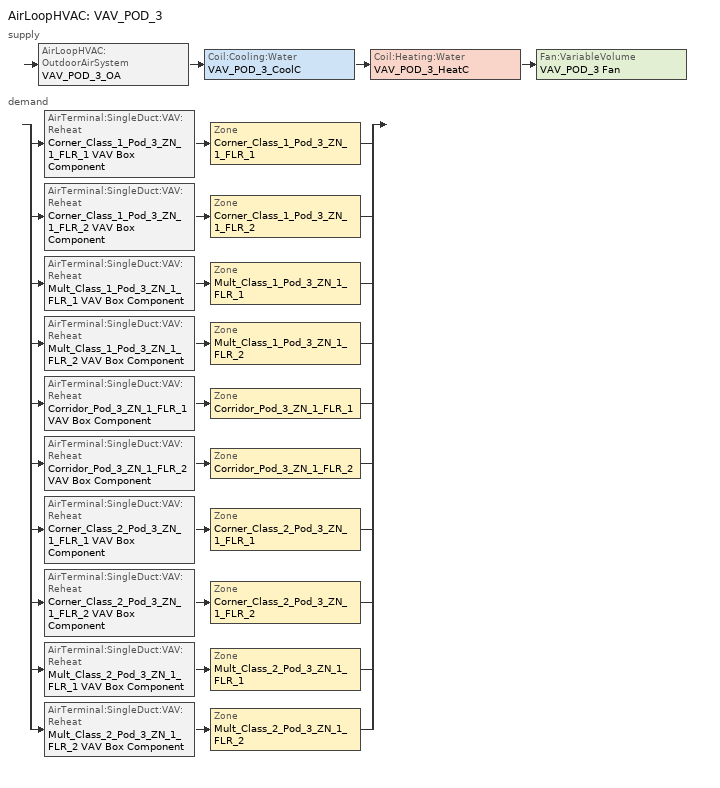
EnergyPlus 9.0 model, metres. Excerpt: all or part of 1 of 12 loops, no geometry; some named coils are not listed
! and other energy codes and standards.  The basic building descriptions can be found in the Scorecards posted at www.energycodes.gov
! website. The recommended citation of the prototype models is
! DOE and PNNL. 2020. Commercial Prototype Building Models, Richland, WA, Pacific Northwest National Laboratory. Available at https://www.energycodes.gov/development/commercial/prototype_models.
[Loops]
AirLoopHVAC 'VAV_POD_3'
 supply: AirLoopHVAC:OutdoorAirSystem 'VAV_POD_3_OA' > Coil:Cooling:Water 'VAV_POD_3_CoolC' > Coil:Heating:Water 'VAV_POD_3_HeatC' > Fan:VariableVolume 'VAV_POD_3 Fan'
 demand: split
  | AirTerminal:SingleDuct:VAV:Reheat 'Corner_Class_1_Pod_3_ZN_1_FLR_1 VAV Box Component' > Zone 'Corner_Class_1_Pod_3_ZN_1_FLR_1'
  | AirTerminal:SingleDuct:VAV:Reheat 'Corner_Class_1_Pod_3_ZN_1_FLR_2 VAV Box Component' > Zone 'Corner_Class_1_Pod_3_ZN_1_FLR_2'
  | AirTerminal:SingleDuct:VAV:Reheat 'Mult_Class_1_Pod_3_ZN_1_FLR_1 VAV Box Component' > Zone 'Mult_Class_1_Pod_3_ZN_1_FLR_1'
  | AirTerminal:SingleDuct:VAV:Reheat 'Mult_Class_1_Pod_3_ZN_1_FLR_2 VAV Box Component' > Zone 'Mult_Class_1_Pod_3_ZN_1_FLR_2'
  | AirTerminal:SingleDuct:VAV:Reheat 'Corridor_Pod_3_ZN_1_FLR_1 VAV Box Component' > Zone 'Corridor_Pod_3_ZN_1_FLR_1'
  | AirTerminal:SingleDuct:VAV:Reheat 'Corridor_Pod_3_ZN_1_FLR_2 VAV Box Component' > Zone 'Corridor_Pod_3_ZN_1_FLR_2'
  | AirTerminal:SingleDuct:VAV:Reheat 'Corner_Class_2_Pod_3_ZN_1_FLR_1 VAV Box Component' > Zone 'Corner_Class_2_Pod_3_ZN_1_FLR_1'
  | AirTerminal:SingleDuct:VAV:Reheat 'Corner_Class_2_Pod_3_ZN_1_FLR_2 VAV Box Component' > Zone 'Corner_Class_2_Pod_3_ZN_1_FLR_2'
  | AirTerminal:SingleDuct:VAV:Reheat 'Mult_Class_2_Pod_3_ZN_1_FLR_1 VAV Box Component' > Zone 'Mult_Class_2_Pod_3_ZN_1_FLR_1'
  | AirTerminal:SingleDuct:VAV:Reheat 'Mult_Class_2_Pod_3_ZN_1_FLR_2 VAV Box Component' > Zone 'Mult_Class_2_Pod_3_ZN_1_FLR_2'
[Sizing:Zone] Zone Cooling Design Supply Air Temperature Input Method=SupplyAirTemperature; Zone Cooling Design Supply Air Temperature {C}=12.8; Zone Heating Design Supply Air Temperature Input Method=SupplyAirTemperature; Zone Heating Design Supply Air Temperature {C}=40; Zone Cooling Design Supply Air Humidity Ratio {kgWater/kgDryAir}=0.0085; Zone Heating Design Supply Air Humidity Ratio {kgWater/kgDryAir}=0.008; Cooling Design Air Flow Method=DesignDay; Cooling Design Air Flow Rate {m3/s}=0; Cooling Minimum Air Flow {m3/s}=0; Cooling Minimum Air Flow Fraction=0; Heating Design Air Flow Method=DesignDay; Heating Design Air Flow Rate {m3/s}=0; Design Specification Zone Air Distribution Object=VAV_Zone_AirDistribution
Name | Design Specification Outdoor Air Object
Corner_Class_1_Pod_3_ZN_1_FLR_1 | SZ DSOA Corner_Class_1_Pod_3_ZN_1_FLR_1
Corner_Class_1_Pod_3_ZN_1_FLR_2 | SZ DSOA Corner_Class_1_Pod_3_ZN_1_FLR_2
Mult_Class_1_Pod_3_ZN_1_FLR_1 | SZ DSOA Mult_Class_1_Pod_3_ZN_1_FLR_1
Mult_Class_1_Pod_3_ZN_1_FLR_2 | SZ DSOA Mult_Class_1_Pod_3_ZN_1_FLR_2
Corridor_Pod_3_ZN_1_FLR_1 | SZ DSOA Corridor_Pod_3_ZN_1_FLR_1
Corridor_Pod_3_ZN_1_FLR_2 | SZ DSOA Corridor_Pod_3_ZN_1_FLR_2
Corner_Class_2_Pod_3_ZN_1_FLR_1 | SZ DSOA Corner_Class_2_Pod_3_ZN_1_FLR_1
Corner_Class_2_Pod_3_ZN_1_FLR_2 | SZ DSOA Corner_Class_2_Pod_3_ZN_1_FLR_2
Mult_Class_2_Pod_3_ZN_1_FLR_1 | SZ DSOA Mult_Class_2_Pod_3_ZN_1_FLR_1
Mult_Class_2_Pod_3_ZN_1_FLR_2 | SZ DSOA Mult_Class_2_Pod_3_ZN_1_FLR_2
[DesignSpecification:OutdoorAir]
Name | Outdoor Air Method | Outdoor Air Flow per Zone Floor Area {m3/s-m2} | Outdoor Air Flow per Person {m3/s-person}
SZ DSOA Corner_Class_1_Pod_3_ZN_1_FLR_1; SZ DSOA Corner_Class_1_Pod_3_ZN_1_FLR_2; SZ DSOA Mult_Class_1_Pod_3_ZN_1_FLR_1; SZ DSOA Mult_Class_1_Pod_3_ZN_1_FLR_2; SZ DSOA Corner_Class_2_Pod_3_ZN_1_FLR_1; SZ DSOA Corner_Class_2_Pod_3_ZN_1_FLR_2; SZ DSOA Mult_Class_2_Pod_3_ZN_1_FLR_1; SZ DSOA Mult_Class_2_Pod_3_ZN_1_FLR_2 | Flow/Area | 0.00238745
SZ DSOA Corridor_Pod_3_ZN_1_FLR_1; SZ DSOA Corridor_Pod_3_ZN_1_FLR_2 | Flow/Area | 0.000304781
Design_Spec_OA_Classroom | Sum | 0.000609562 | 0.00471921
Design_Spec_OA_Corridor | Sum | 0.000304781 | 1e-08
[DesignSpecification:ZoneAirDistribution] Zone Air Distribution Effectiveness in Cooling Mode=1; Zone Air Distribution Effectiveness in Heating Mode=1
Name | Minimum Zone Ventilation Efficiency
VAV_Zone_AirDistribution | 0.6
Design_Spec_ZAD_1
[Sizing:System]
VAV_POD_3: Type of Load to Size On=Sensible; Design Outdoor Air Flow Rate {m3/s}=7.5943; Central Heating Maximum System Air Flow Ratio=0.3; Preheat Design Temperature {C}=7; Preheat Design Humidity Ratio {kgWater/kgDryAir}=0.008; Precool Design Temperature {C}=12.8; Precool Design Humidity Ratio {kgWater/kgDryAir}=0.008; Central Cooling Design Supply Air Temperature {C}=12.8; Central Heating Design Supply Air Temperature {C}=12.8; Type of Zone Sum to Use=Coincident; 100% Outdoor Air in Cooling=No; 100% Outdoor Air in Heating=No; Central Cooling Design Supply Air Humidity Ratio {kgWater/kgDryAir}=0.0085; Central Heating Design Supply Air Humidity Ratio {kgWater/kgDryAir}=0.008; Cooling Supply Air Flow Rate Method=DesignDay; Cooling Supply Air Flow Rate {m3/s}=0; Heating Supply Air Flow Rate Method=DesignDay; Heating Supply Air Flow Rate {m3/s}=0; System Outdoor Air Method=ZoneSum
[ZoneControl:Thermostat] Control Type Schedule=Dual Zone Control Type Sched
Name | Zone or ZoneList | Control 1
Corner_Class_1_Pod_3_ZN_1_FLR_1 Thermostat | Corner_Class_1_Pod_3_ZN_1_FLR_1 | Corner_Class_1_Pod_3_ZN_1_FLR_1 DualSPSched
Corner_Class_1_Pod_3_ZN_1_FLR_2 Thermostat | Corner_Class_1_Pod_3_ZN_1_FLR_2 | Corner_Class_1_Pod_3_ZN_1_FLR_2 DualSPSched
Mult_Class_1_Pod_3_ZN_1_FLR_1 Thermostat | Mult_Class_1_Pod_3_ZN_1_FLR_1 | Mult_Class_1_Pod_3_ZN_1_FLR_1 DualSPSched
Mult_Class_1_Pod_3_ZN_1_FLR_2 Thermostat | Mult_Class_1_Pod_3_ZN_1_FLR_2 | Mult_Class_1_Pod_3_ZN_1_FLR_2 DualSPSched
Corridor_Pod_3_ZN_1_FLR_1 Thermostat | Corridor_Pod_3_ZN_1_FLR_1 | Corridor_Pod_3_ZN_1_FLR_1 DualSPSched
Corridor_Pod_3_ZN_1_FLR_2 Thermostat | Corridor_Pod_3_ZN_1_FLR_2 | Corridor_Pod_3_ZN_1_FLR_2 DualSPSched
Corner_Class_2_Pod_3_ZN_1_FLR_1 Thermostat | Corner_Class_2_Pod_3_ZN_1_FLR_1 | Corner_Class_2_Pod_3_ZN_1_FLR_1 DualSPSched
Corner_Class_2_Pod_3_ZN_1_FLR_2 Thermostat | Corner_Class_2_Pod_3_ZN_1_FLR_2 | Corner_Class_2_Pod_3_ZN_1_FLR_2 DualSPSched
Mult_Class_2_Pod_3_ZN_1_FLR_1 Thermostat | Mult_Class_2_Pod_3_ZN_1_FLR_1 | Mult_Class_2_Pod_3_ZN_1_FLR_1 DualSPSched
Mult_Class_2_Pod_3_ZN_1_FLR_2 Thermostat | Mult_Class_2_Pod_3_ZN_1_FLR_2 | Mult_Class_2_Pod_3_ZN_1_FLR_2 DualSPSched
[ThermostatSetpoint:DualSetpoint] Heating Setpoint Temperature Schedule=HTGSETP_SCH_YES_OPTIMUM; Cooling Setpoint Temperature Schedule=CLGSETP_SCH_YES_OPTIMUM
Corner_Class_1_Pod_3_ZN_1_FLR_1 DualSPSched; Corner_Class_1_Pod_3_ZN_1_FLR_2 DualSPSched; Mult_Class_1_Pod_3_ZN_1_FLR_1 DualSPSched; Mult_Class_1_Pod_3_ZN_1_FLR_2 DualSPSched; Corridor_Pod_3_ZN_1_FLR_1 DualSPSched; Corridor_Pod_3_ZN_1_FLR_2 DualSPSched; Corner_Class_2_Pod_3_ZN_1_FLR_1 DualSPSched; Corner_Class_2_Pod_3_ZN_1_FLR_2 DualSPSched; Mult_Class_2_Pod_3_ZN_1_FLR_1 DualSPSched; Mult_Class_2_Pod_3_ZN_1_FLR_2 DualSPSched
[AirTerminal:SingleDuct:VAV:Reheat] Availability Schedule=ALWAYS_ON; Maximum Air Flow Rate {m3/s}=AUTOSIZE; Zone Minimum Air Flow Input Method=Constant; Maximum Hot Water or Steam Flow Rate {m3/s}=AUTOSIZE; Minimum Hot Water or Steam Flow Rate {m3/s}=0; Convergence Tolerance=0.001; Damper Heating Action=ReverseWithLimits; Maximum Flow Fraction During Reheat=0.5; Maximum Reheat Air Temperature {C}=40
Name | Constant Minimum Air Flow Fraction | Reheat Coil
Corner_Class_1_Pod_3_ZN_1_FLR_1 VAV Box Component | 1 | Corner_Class_1_Pod_3_ZN_1_FLR_1 VAV Box Reheat Coil
Corner_Class_1_Pod_3_ZN_1_FLR_2 VAV Box Component | 1 | Corner_Class_1_Pod_3_ZN_1_FLR_2 VAV Box Reheat Coil
Mult_Class_1_Pod_3_ZN_1_FLR_1 VAV Box Component | 1 | Mult_Class_1_Pod_3_ZN_1_FLR_1 VAV Box Reheat Coil
Mult_Class_1_Pod_3_ZN_1_FLR_2 VAV Box Component | 1 | Mult_Class_1_Pod_3_ZN_1_FLR_2 VAV Box Reheat Coil
Corridor_Pod_3_ZN_1_FLR_1 VAV Box Component | 0.587 | Corridor_Pod_3_ZN_1_FLR_1 VAV Box Reheat Coil
Corridor_Pod_3_ZN_1_FLR_2 VAV Box Component | 0.372 | Corridor_Pod_3_ZN_1_FLR_2 VAV Box Reheat Coil
Corner_Class_2_Pod_3_ZN_1_FLR_1 VAV Box Component | 1 | Corner_Class_2_Pod_3_ZN_1_FLR_1 VAV Box Reheat Coil
Corner_Class_2_Pod_3_ZN_1_FLR_2 VAV Box Component | 1 | Corner_Class_2_Pod_3_ZN_1_FLR_2 VAV Box Reheat Coil
Mult_Class_2_Pod_3_ZN_1_FLR_1 VAV Box Component | 1 | Mult_Class_2_Pod_3_ZN_1_FLR_1 VAV Box Reheat Coil
Mult_Class_2_Pod_3_ZN_1_FLR_2 VAV Box Component | 1 | Mult_Class_2_Pod_3_ZN_1_FLR_2 VAV Box Reheat Coil
[Zone equipment]
Corner_Class_1_Pod_3_ZN_1_FLR_1: Corner_Class_1_Pod_3_ZN_1_FLR_1 VAV Box Component
Corner_Class_1_Pod_3_ZN_1_FLR_2: Corner_Class_1_Pod_3_ZN_1_FLR_2 VAV Box Component
Mult_Class_1_Pod_3_ZN_1_FLR_1: Mult_Class_1_Pod_3_ZN_1_FLR_1 VAV Box Component
Mult_Class_1_Pod_3_ZN_1_FLR_2: Mult_Class_1_Pod_3_ZN_1_FLR_2 VAV Box Component
Corridor_Pod_3_ZN_1_FLR_1: Corridor_Pod_3_ZN_1_FLR_1 VAV Box Component
Corridor_Pod_3_ZN_1_FLR_2: Corridor_Pod_3_ZN_1_FLR_2 VAV Box Component
Corner_Class_2_Pod_3_ZN_1_FLR_1: Corner_Class_2_Pod_3_ZN_1_FLR_1 VAV Box Component
Corner_Class_2_Pod_3_ZN_1_FLR_2: Corner_Class_2_Pod_3_ZN_1_FLR_2 VAV Box Component
Mult_Class_2_Pod_3_ZN_1_FLR_1: Mult_Class_2_Pod_3_ZN_1_FLR_1 VAV Box Component
Mult_Class_2_Pod_3_ZN_1_FLR_2: Mult_Class_2_Pod_3_ZN_1_FLR_2 VAV Box Component
[Fan:VariableVolume]
VAV_POD_3 Fan: Availability Schedule=HVACOperationSchd; Fan Total Efficiency=0.6084; Pressure Rise {Pa}=1389.42; Maximum Flow Rate {m3/s}=AUTOSIZE; Fan Power Minimum Flow Rate Input Method=Fraction; Fan Power Minimum Flow Fraction=0.25; Motor Efficiency=0.936; Motor In Airstream Fraction=1; Fan Power Coefficient 1=0.0408; Fan Power Coefficient 2=0.088; Fan Power Coefficient 3=-0.0729; Fan Power Coefficient 4=0.9437; Fan Power Coefficient 5=0
[Coil:Cooling:Water]
VAV_POD_3_CoolC: Availability Schedule=ALWAYS_ON; Design Water Flow Rate {m3/s}=AUTOSIZE; Design Air Flow Rate {m3/s}=AUTOSIZE; Design Inlet Water Temperature {C}=AUTOSIZE; Design Inlet Air Temperature {C}=AUTOSIZE; Design Outlet Air Temperature {C}=AUTOSIZE; Design Inlet Air Humidity Ratio {kgWater/kgDryAir}=AUTOSIZE; Design Outlet Air Humidity Ratio {kgWater/kgDryAir}=AUTOSIZE; Type of Analysis=SimpleAnalysis; Heat Exchanger Configuration=CrossFlow
[Coil:Heating:Water]
VAV_POD_3_HeatC: Availability Schedule=ALWAYS_ON; U-Factor Times Area Value {W/K}=AUTOSIZE; Maximum Water Flow Rate {m3/s}=AUTOSIZE; Performance Input Method=UFactorTimesAreaAndDesignWaterFlowRate; Rated Capacity {W}=AUTOSIZE; Rated Inlet Water Temperature {C}=82.2; Rated Inlet Air Temperature {C}=12.8; Rated Outlet Water Temperature {C}=71.1; Rated Outlet Air Temperature {C}=40
[Controller:WaterCoil] Control Variable=Temperature; Actuator Variable=Flow; Maximum Actuated Flow {m3/s}=AUTOSIZE; Minimum Actuated Flow {m3/s}=0
Name | Action | Controller Convergence Tolerance {deltaC}
VAV_POD_3_CoolC_Controller | Reverse
VAV_POD_3_HeatC_Controller | Normal | 0.0001
[Controller:OutdoorAir]
VAV_POD_3_OA_Controller: Minimum Outdoor Air Flow Rate {m3/s}=0; Maximum Outdoor Air Flow Rate {m3/s}=AUTOSIZE; Economizer Control Type,             !- Economizer Control Typ=DifferentialDryBulb; Economizer Control Action Type=ModulateFlow; Lockout Type=LockoutWithHeating; Minimum Limit Type=FixedMinimum; Minimum Outdoor Air Schedule=MinOA_MotorizedDamper_Sched; Maximum Fraction of Outdoor Air Schedule=VAV_POD_3 Max OA Fraction; Mechanical Ventilation Controller=VAV_POD_3_MultiZone
[Controller:MechanicalVentilation]
VAV_POD_3_MultiZone: MinOA_MotorizedDamper_Sched, Yes, VentilationRateProcedure, Corner_Class_1_Pod_3_ZN_1_FLR_1, Design_Spec_OA_Classroom, Design_Spec_ZAD_1, Corner_Class_1_Pod_3_ZN_1_FLR_2, Design_Spec_OA_Classroom, Design_Spec_ZAD_1, Mult_Class_1_Pod_3_ZN_1_FLR_1, Design_Spec_OA_Classroom, Design_Spec_ZAD_1, Mult_Class_1_Pod_3_ZN_1_FLR_2, Design_Spec_OA_Classroom, Design_Spec_ZAD_1, Corridor_Pod_3_ZN_1_FLR_1, Design_Spec_OA_Corridor, Design_Spec_ZAD_1, Corridor_Pod_3_ZN_1_FLR_2, Design_Spec_OA_Corridor, Design_Spec_ZAD_1, Corner_Class_2_Pod_3_ZN_1_FLR_1, Design_Spec_OA_Classroom, Design_Spec_ZAD_1, Corner_Class_2_Pod_3_ZN_1_FLR_2, Design_Spec_OA_Classroom, Design_Spec_ZAD_1, Mult_Class_2_Pod_3_ZN_1_FLR_1, Design_Spec_OA_Classroom, Design_Spec_ZAD_1, Mult_Class_2_Pod_3_ZN_1_FLR_2, Design_Spec_OA_Classroom, Design_Spec_ZAD_1
[AirLoopHVAC]
VAV_POD_3: Design Supply Air Flow Rate {m3/s}=AUTOSIZE
[SetpointManager:OutdoorAirReset]
VAV_POD_3 SAT setpoint: Control Variable=Temperature; Setpoint at Outdoor Low Temperature {C}=15.6; Outdoor Low Temperature {C}=10; Setpoint at Outdoor High Temperature {C}=12.8; Outdoor High Temperature {C}=21.1; Setpoint Node or NodeList=VAV_POD_3 Supply Equipment Outlet Node
[SetpointManager:MixedAir] Control Variable=Temperature
Name | Setpoint Node or NodeList
VAV_POD_3_CoolC SAT Manager | VAV_POD_3_CoolC-VAV_POD_3_HeatCNode
VAV_POD_3_HeatC SAT Manager | VAV_POD_3_HeatC-VAV_POD_3 FanNode
VAV_POD_3_OAMixed Air Temp Manager | VAV_POD_3_OA-VAV_POD_3_CoolCNode
[EnergyManagementSystem:Sensor]
Name | Output:Variable or Output:Meter Index Key | Output:Variable or Output:Meter
cCL1_Pod_3_ZN_1_FLR_1_LSr | Corner_Class_1_Pod_3_ZN_1_FLR_1 | Zone Lights Electric Power
cCL1_Pod_3_ZN_1_FLR_1_OSr | Corner_Class_1_Pod_3_ZN_1_FLR_1 | People Occupant Count
mCl1_Pod_3_ZN_1_FLR_1_LSr | Mult_Class_1_Pod_3_ZN_1_FLR_1 | Zone Lights Electric Power
mCl1_Pod_3_ZN_1_FLR_1_OSr | Mult_Class_1_Pod_3_ZN_1_FLR_1 | People Occupant Count
cPOD3_ZN_1_FLR_1_LSr | Corridor_Pod_3_ZN_1_FLR_1 | Zone Lights Electric Power
cCL2_Pod_3_ZN_1_FLR_1_LSr | Corner_Class_2_Pod_3_ZN_1_FLR_1 | Zone Lights Electric Power
cCL2_Pod_3_ZN_1_FLR_1_OSr | Corner_Class_2_Pod_3_ZN_1_FLR_1 | People Occupant Count
mCl2_Pod_3_ZN_1_FLR_1_LSr | Mult_Class_2_Pod_3_ZN_1_FLR_1 | Zone Lights Electric Power
mCl2_Pod_3_ZN_1_FLR_1_OSr | Mult_Class_2_Pod_3_ZN_1_FLR_1 | People Occupant Count
cCL1_Pod_3_ZN_1_FLR_2_LSr | Corner_Class_1_Pod_3_ZN_1_FLR_2 | Zone Lights Electric Power
cCL1_Pod_3_ZN_1_FLR_2_OSr | Corner_Class_1_Pod_3_ZN_1_FLR_2 | People Occupant Count
mCl1_Pod_3_ZN_1_FLR_2_LSr | Mult_Class_1_Pod_3_ZN_1_FLR_2 | Zone Lights Electric Power
mCl1_Pod_3_ZN_1_FLR_2_OSr | Mult_Class_1_Pod_3_ZN_1_FLR_2 | People Occupant Count
cPOD3_ZN_1_FLR_2_LSr | Corridor_Pod_3_ZN_1_FLR_2 | Zone Lights Electric Power
cCL2_Pod_3_ZN_1_FLR_2_LSr | Corner_Class_2_Pod_3_ZN_1_FLR_2 | Zone Lights Electric Power
cCL2_Pod_3_ZN_1_FLR_2_OSr | Corner_Class_2_Pod_3_ZN_1_FLR_2 | People Occupant Count
mCl2_Pod_3_ZN_1_FLR_2_LSr | Mult_Class_2_Pod_3_ZN_1_FLR_2 | Zone Lights Electric Power
mCl2_Pod_3_ZN_1_FLR_2_OSr | Mult_Class_2_Pod_3_ZN_1_FLR_2 | People Occupant Count
VAV_POD_3_OA_VRP | VAV_POD_3 | Air System Outdoor Air Mechanical Ventilation Requested Mass Flow Rate
VAV_POD_3_OA | VAV_POD_3 | Air System Outdoor Air Mass Flow Rate
VAV_POD_3_SUPPLY_FLOW | VAV_POD_3_OA-VAV_POD_3_CoolCNode | System Node Standard Density Volume Flow Rate
[EnergyManagementSystem:ProgramCallingManager]
SET_cCL1_Pod_3_ZN_1_FLR_2_Light_EMS_Program_Prog_Manager: BeginTimestepBeforePredictor; SET_cCL1_Pod_3_ZN_1_FLR_2_Light_EMS_Program
SET_mCl1_Pod_3_ZN_1_FLR_2_Light_EMS_Program_Prog_Manager: BeginTimestepBeforePredictor; SET_mCl1_Pod_3_ZN_1_FLR_2_Light_EMS_Program
SET_cPOD3_ZN_1_FLR_2_Light_EMS_Program_Prog_Manager: BeginTimestepBeforePredictor; SET_cPOD3_ZN_1_FLR_2_Light_EMS_Program
SET_cCL2_Pod_3_ZN_1_FLR_2_Light_EMS_Program_Prog_Manager: BeginTimestepBeforePredictor; SET_cCL2_Pod_3_ZN_1_FLR_2_Light_EMS_Program
SET_mCl2_Pod_3_ZN_1_FLR_2_Light_EMS_Program_Prog_Manager: BeginTimestepBeforePredictor; SET_mCl2_Pod_3_ZN_1_FLR_2_Light_EMS_Program
SET_Main_Corridor_ZN_1_FLR_2_Light_EMS_Program_Prog_Manager: BeginTimestepBeforePredictor; SET_Main_Corridor_ZN_1_FLR_2_Light_EMS_Program
SET_Lobby_ZN_1_FLR_2_Light_EMS_Program_Prog_Manager: BeginTimestepBeforePredictor; SET_Lobby_ZN_1_FLR_2_Light_EMS_Program
SET_Mech_ZN_1_FLR_2_Light_EMS_Program_Prog_Manager: BeginTimestepBeforePredictor; SET_Mech_ZN_1_FLR_2_Light_EMS_Program
SET_BATHROOMS_ZN_1_FLR_2_Light_EMS_Program_Prog_Manager: BeginTimestepBeforePredictor; SET_BATHROOMS_ZN_1_FLR_2_Light_EMS_Program
SET_Offices_ZN_1_FLR_2_Light_EMS_Program_Prog_Manager: BeginTimestepBeforePredictor; SET_Offices_ZN_1_FLR_2_Light_EMS_Program
SET_LMC_ZN_1_FLR_2_Light_EMS_Program_Prog_Manager: BeginTimestepBeforePredictor; SET_LMC_ZN_1_FLR_2_Light_EMS_Program
VAV_POD_1_MAX_OA_FRAC_Prog_Manager: AfterPredictorAfterHVACManagers; VAV_POD_1_MAX_OA_FRAC
VAV_POD_2_MAX_OA_FRAC_Prog_Manager: AfterPredictorAfterHVACManagers; VAV_POD_2_MAX_OA_FRAC
VAV_POD_3_MAX_OA_FRAC_Prog_Manager: AfterPredictorAfterHVACManagers; VAV_POD_3_MAX_OA_FRAC
VAV_OTHER_MAX_OA_FRAC_Prog_Manager: AfterPredictorAfterHVACManagers; VAV_OTHER_MAX_OA_FRAC
[EnergyManagementSystem:OutputVariable]
Wired_LTG: EMS Variable=Wired_LTG; Type of Data in Variable=Summed; Update Frequency=ZoneTimeStep; Units=J
[ElectricLoadCenter:Transformer]
Transformer 1: Availability Schedule=Always_On; Transformer Usage=PowerInFromGrid; Rated Capacity {VA}=225000; Phase=3; Conductor Material=Aluminum; Full Load Temperature Rise {C}=150; Fraction of Eddy Current Losses=0.1; Performance Input Method=NominalEfficiency; Nameplate Efficiency=0.989; Per Unit Load for Nameplate Efficiency=0.35; Reference Temperature for Nameplate Efficiency {C}=75; Consider Transformer Loss for Utility Cost=Yes; Meter 1=Wired_LTG_Electricity; Meter 2=Wired_INT_EQUIP
[EnergyManagementSystem:Actuator]
Name | Actuated Component Unique | Actuated Component Type | Actuated Component Control Type
BoilerCurve | HEATSYS1 BOILER EFFICIENCY CURVE | Curve | Curve Result
CLGSETP_SCH_Actuator | CLGSETP_SCH_Yes_Optimum | Schedule:Compact | Schedule Value
CLGSETP_SCH_w_SB_Actuator | CLGSETP_SCH_Yes_Optimum_w_SB | Schedule:Compact | Schedule Value
HTGSETP_SCH_Actuator | HTGSETP_SCH_Yes_Optimum | Schedule:Compact | Schedule Value
HTGSETP_SCH_w_SB_Actuator | HTGSETP_SCH_Yes_Optimum_w_SB | Schedule:Compact | Schedule Value
cCL1_Pod_1_ZN_1_FLR_1_LAr | Corner_Class_1_Pod_1_ZN_1_FLR_1_lights | Lights | Electric Power Level
mCl1_Pod_1_ZN_1_FLR_1_LAr | Mult_Class_1_Pod_1_ZN_1_FLR_1_lights | Lights | Electric Power Level
[EnergyManagementSystem:InternalVariable] Internal Data Type=Zone Floor Area
Name | Internal Data Index Key
cCL1_Pod_3_ZN_1_FLR_1_Area | Corner_Class_1_Pod_3_ZN_1_FLR_1
mCl1_Pod_3_ZN_1_FLR_1_Area | Mult_Class_1_Pod_3_ZN_1_FLR_1
cPOD3_ZN_1_FLR_1_Area | Corridor_Pod_3_ZN_1_FLR_1
cCL2_Pod_3_ZN_1_FLR_1_Area | Corner_Class_2_Pod_3_ZN_1_FLR_1
mCl2_Pod_3_ZN_1_FLR_1_Area | Mult_Class_2_Pod_3_ZN_1_FLR_1
cCL1_Pod_3_ZN_1_FLR_2_Area | Corner_Class_1_Pod_3_ZN_1_FLR_2
mCl1_Pod_3_ZN_1_FLR_2_Area | Mult_Class_1_Pod_3_ZN_1_FLR_2
cPOD3_ZN_1_FLR_2_Area | Corridor_Pod_3_ZN_1_FLR_2
cCL2_Pod_3_ZN_1_FLR_2_Area | Corner_Class_2_Pod_3_ZN_1_FLR_2
mCl2_Pod_3_ZN_1_FLR_2_Area | Mult_Class_2_Pod_3_ZN_1_FLR_2
[Schedule:Compact]
ALWAYS_ON: Through: 12/31, For: AllDays, Until: 24:00, 1
Dual Zone Control Type Sched: Through: 12/31, For: AllDays, Until: 24:00, 4
HVACOperationSchd: Through: 12/31, For: Weekdays SummerDesignDay WinterDesignDay, Until: 07:00, 0, Until: 21:00, 1, Until: 24:00, 0, For: WeekEnds Holidays AllOtherDays, Until: 24:00, 0
HTGSETP_SCH_YES_OPTIMUM: Through: 12/31, For: SummerDesignDay, Until: 24:00, 15.6, For: WinterDesignDay, Until: 24:00, 21, For: Weekdays, Until: 06:00, 15.6, Until: 07:00, 17.8, Until: 08:00, 20, Until: 21:00, 21, Until: 24:00, 15.6, For: WeekEnds Holidays AllOtherDays, Until: 24:00, 15.6
CLGSETP_SCH_YES_OPTIMUM: Through: 12/31, For: SummerDesignDay, Until: 24:00, 24, For: WinterDesignDay, Until: 24:00, 29.44, For: Weekdays, Until: 06:00, 29.44, Until: 07:00, 27.8, Until: 08:00, 25.6, Until: 21:00, 24, Until: 24:00, 29.44, For: WeekEnds Holidays AllOtherDays, Until: 24:00, 29.44
MinOA_MotorizedDamper_Sched: Through: 12/31, For: Weekdays SummerDesignDay WinterDesignDay, Until: 08:00, 0, Until: 21:00, 1, Until: 24:00, 0, For: WeekEnds Holidays AllOtherDays, Until: 24:00, 0
[Schedule:Constant]
VAV_POD_3 Max OA Fraction: Hourly Value=1
